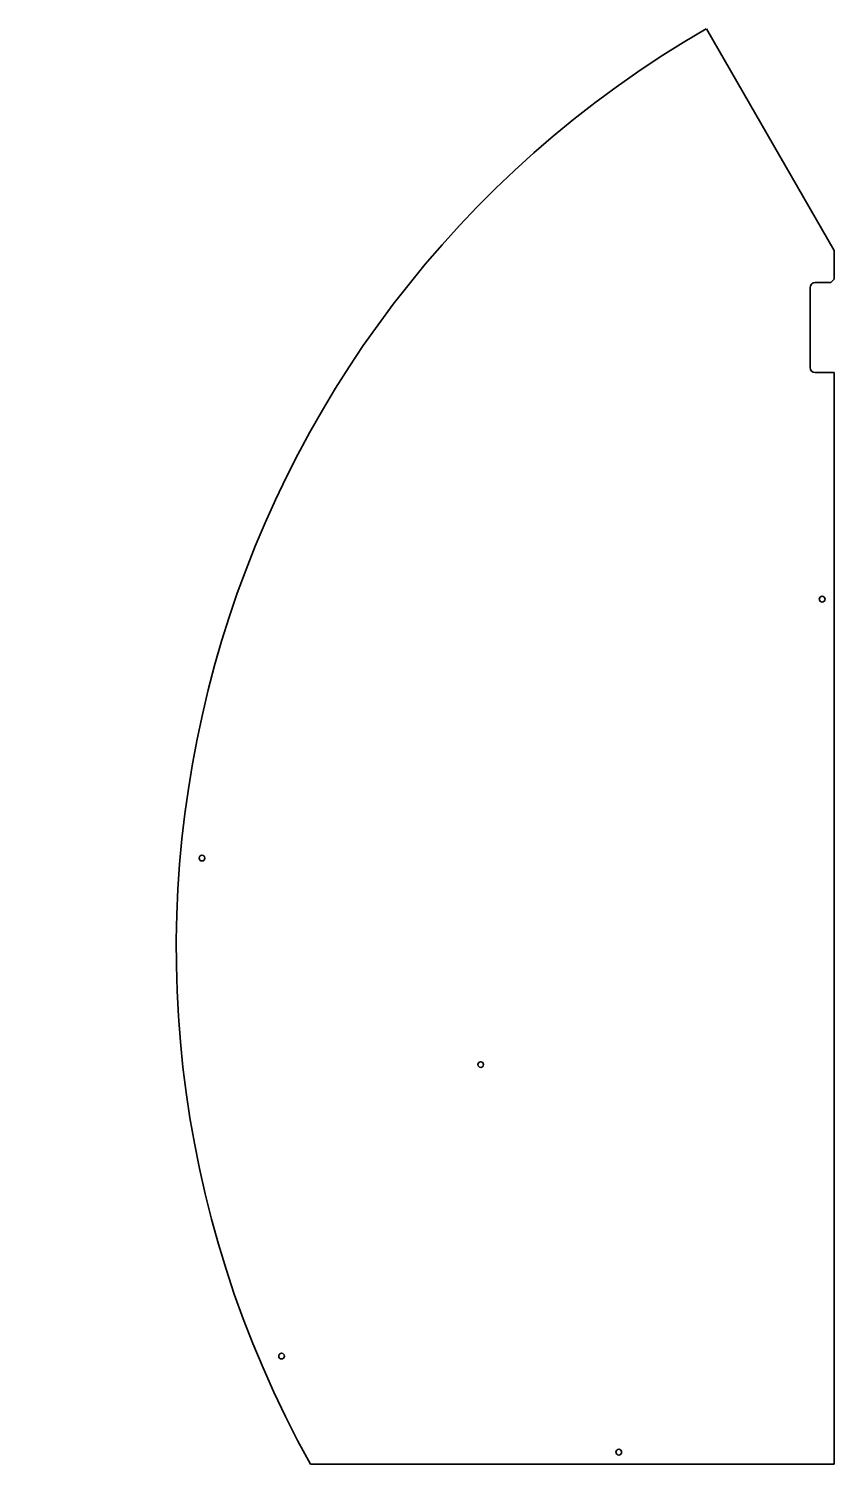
# Model space of a CAD drawing. Header units: inches. Extents: x -171 to 760, y 0 to 1658.
import ezdxf

# ---------------------------------------------------------------- set-up
doc = ezdxf.new("R2010")
doc.units = ezdxf.units.IN
doc.header["$MEASUREMENT"] = 0
doc.layers.add('SIMUMAK Visible (ISO)', color=7, linetype='Continuous', lineweight=35)

# ---------------------------------------------------------------- blocks, each defined once
blk = doc.blocks.new('PTM-03-SUMAL04')
at = {"layer": 'SIMUMAK Visible (ISO)'}
for p, q in [((759.9, 1401.6), (612.1, 1657.7)), ((759.9, 1368.6), (759.9, 1401.6)), ((737.9, 1364.6), (755.9, 1364.6)), ((759.9, 1368.6), (755.9, 1364.6)), ((731.9, 1266.6), (731.9, 1358.6)), ((759.9, 1260.6), (737.9, 1260.6)), ((759.9, 0), (759.9, 1260.6)), ((154.8, 0), (759.9, 0))]:
    blk.add_line(p, q, dxfattribs=at)
for centre in [(745.9, 999), (29.4, 700), (351.4, 461.5), (121.4, 125), (510.9, 14)]:
    blk.add_circle(centre, 3.3, dxfattribs=at)
for centre, radius, start, end in [((1225.9, 596.5), 1226, 120.0467, 209.1135), ((737.9, 1358.6), 6, 90, 180), ((737.9, 1266.6), 6, 180, 270)]:
    blk.add_arc(centre, radius, start, end, dxfattribs=at)

msp = doc.modelspace()

# ---------------------------------------------------------------- block references
msp.add_blockref('PTM-03-SUMAL04', (0, 0))

doc.saveas('drawing.dxf')
